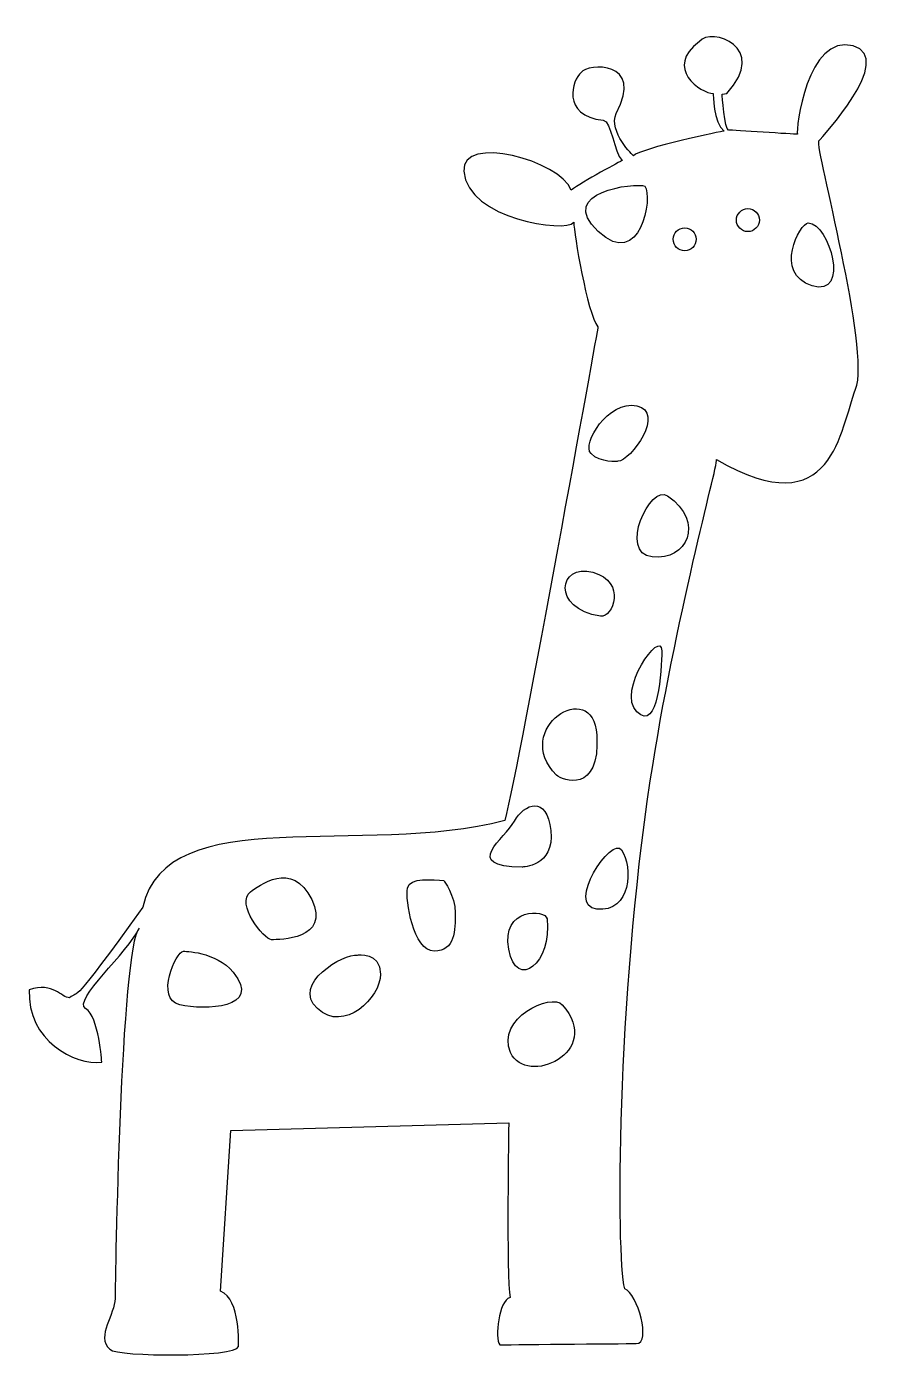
# Model space of a CAD drawing. Header units: centimetres. Extents: x -7 to 7.5, y -11 to 11.1.
import ezdxf

# ---------------------------------------------------------------- set-up
doc = ezdxf.new("R2010")
doc.units = ezdxf.units.CM
doc.header["$MEASUREMENT"] = 0
doc.layers.add('Camada 1', color=7, linetype='Continuous')

msp = doc.modelspace()

# ---------------------------------------------------------------- linework, layer by layer
at = {"layer": 'Camada 1'}
for points, knots in [([(-3.48708, -10.83797), (-3.53177, -11.01678), (-5.49418, -11.0127), (-5.63216, -10.88266), (-5.63216, -10.88266), (-5.86936, -10.65914), (-5.54278, -10.30169), (-5.54278, -10.03356), (-5.54278, -10.03356), (-5.54278, -9.76543), (-5.45338, -4.17933), (-5.14059, -3.86651), (-5.14059, -3.86651), (-5.31934, -4.26868), (-6.25782, -5.07309), (-6.03438, -5.20718), (-6.03438, -5.20718), (-5.81091, -5.34127), (-5.76622, -6.10094), (-5.76622, -6.10094), (-5.76622, -6.10094), (-6.20934, -6.15447), (-7.01751, -5.74346), (-6.97283, -4.89436), (-6.97283, -4.89436), (-6.57064, -4.76027), (-6.43655, -5.02837), (-6.30248, -5.02837), (-6.30248, -5.02837), (-6.13585, -4.88949), (-6.30909, -5.23591), (-5.0832, -3.51972), (-5.0832, -3.51972), (-4.6795, -1.73489), (-1.42245, -2.69943), (0.95126, -2.07486), (0.95126, -2.07486), (1.21942, -1.00234), (2.50119, 6.14381), (2.50119, 6.14381), (2.50119, 6.14381), (2.32241, 6.36725), (2.09902, 7.70787), (2.09902, 7.88665), (2.09902, 7.88665), (1.96496, 7.7079), (0.33502, 7.93295), (0.26675, 8.73575), (0.26675, 8.73575), (0.22206, 9.36136), (1.87555, 8.9145), (2.0543, 8.4229), (2.0543, 8.4229), (2.23308, 8.55694), (2.9034, 8.91447), (2.9034, 8.91447), (2.9034, 8.91447), (2.76931, 9.04853), (2.72393, 9.57064), (2.59058, 9.58479), (2.59058, 9.58479), (1.87885, 9.66041), (2.07813, 10.26821), (2.2176, 10.37783), (2.2176, 10.37783), (2.33031, 10.53886), (3.28377, 10.58704), (2.80548, 9.70026), (2.80548, 9.70026), (2.67142, 9.38742), (3.09446, 8.99287), (3.09446, 8.99287), (3.09446, 8.99287), (3.20402, 9.12238), (4.60161, 9.40604), (4.60161, 9.40604), (4.60161, 9.40604), (4.4228, 9.54008), (4.4228, 10.03167), (4.4228, 10.03167), (4.4228, 10.03167), (4.22031, 10.02905), (3.59262, 10.45752), (4.19044, 10.89593), (4.19044, 10.89593), (4.37972, 11.14504), (5.36617, 10.80624), (4.64629, 10.03167), (4.64629, 10.03167), (4.64629, 10.03167), (4.56908, 10.01908), (4.56908, 10.01908), (4.56908, 10.01908), (4.56908, 10.01908), (4.60885, 9.42128), (4.67864, 9.42128), (4.67864, 9.42128), (4.74841, 9.42128), (5.76473, 9.35151), (5.82447, 9.35151), (5.82447, 9.35151), (5.79116, 9.42369), (5.98703, 11.03511), (6.75197, 10.82262), (6.75197, 10.82262), (7.4732, 10.62228), (6.21407, 9.28605), (6.1832, 9.24192), (6.1832, 9.24192), (6.11346, 9.14228), (7.04947, 5.74434), (6.79449, 5.10691), (6.79449, 5.10691), (6.53951, 4.46945), (6.43325, 2.79085), (4.47843, 3.93825), (4.47843, 3.93825), (4.48753, 3.78373), (3.78689, 1.29943), (3.37353, -1.41623), (3.37353, -1.41623), (2.82068, -5.04819), (2.79981, -9.29928), (2.94853, -9.87297), (2.94853, -9.87297), (3.16104, -9.95795), (3.39472, -10.78663), (3.13977, -10.78663), (3.13977, -10.78663), (2.88482, -10.78663), (0.86628, -10.80785), (0.86628, -10.80785), (0.86628, -10.80785), (0.78124, -10.70165), (0.84498, -10.06424), (1.03622, -10.02169), (1.03622, -10.02169), (0.97248, -9.70297), (1.01497, -7.11069), (1.01497, -7.11069), (1.01497, -7.11069), (1.01497, -7.11069), (-3.61706, -7.23819), (-3.61706, -7.23819), (-3.61706, -7.23819), (-3.61706, -7.23819), (-3.78705, -9.91543), (-3.78705, -9.91543), (-3.78705, -9.91543), (-3.4471, -10.0429), (-3.48708, -10.83797), (-3.48708, -10.83797)], [0, 0, 0, 0, 0.02564103, 0.02564103, 0.02564103, 0.02564103, 0.05128205, 0.05128205, 0.05128205, 0.05128205, 0.07692308, 0.07692308, 0.07692308, 0.07692308, 0.1025641, 0.1025641, 0.1025641, 0.1025641, 0.12820513, 0.12820513, 0.12820513, 0.12820513, 0.15384615, 0.15384615, 0.15384615, 0.15384615, 0.17948718, 0.17948718, 0.17948718, 0.17948718, 0.20512821, 0.20512821, 0.20512821, 0.20512821, 0.23076923, 0.23076923, 0.23076923, 0.23076923, 0.25641026, 0.25641026, 0.25641026, 0.25641026, 0.28205128, 0.28205128, 0.28205128, 0.28205128, 0.30769231, 0.30769231, 0.30769231, 0.30769231, 0.33333333, 0.33333333, 0.33333333, 0.33333333, 0.35897436, 0.35897436, 0.35897436, 0.35897436, 0.38461538, 0.38461538, 0.38461538, 0.38461538, 0.41025641, 0.41025641, 0.41025641, 0.41025641, 0.43589744, 0.43589744, 0.43589744, 0.43589744, 0.46153846, 0.46153846, 0.46153846, 0.46153846, 0.48717949, 0.48717949, 0.48717949, 0.48717949, 0.51282051, 0.51282051, 0.51282051, 0.51282051, 0.53846154, 0.53846154, 0.53846154, 0.53846154, 0.56410256, 0.56410256, 0.56410256, 0.56410256, 0.58974359, 0.58974359, 0.58974359, 0.58974359, 0.61538462, 0.61538462, 0.61538462, 0.61538462, 0.64102564, 0.64102564, 0.64102564, 0.64102564, 0.66666667, 0.66666667, 0.66666667, 0.66666667, 0.69230769, 0.69230769, 0.69230769, 0.69230769, 0.71794872, 0.71794872, 0.71794872, 0.71794872, 0.74358974, 0.74358974, 0.74358974, 0.74358974, 0.76923077, 0.76923077, 0.76923077, 0.76923077, 0.79487179, 0.79487179, 0.79487179, 0.79487179, 0.82051282, 0.82051282, 0.82051282, 0.82051282, 0.84615385, 0.84615385, 0.84615385, 0.84615385, 0.87179487, 0.87179487, 0.87179487, 0.87179487, 0.8974359, 0.8974359, 0.8974359, 0.8974359, 0.92307692, 0.92307692, 0.92307692, 0.92307692, 0.94871795, 0.94871795, 0.94871795, 0.94871795, 1, 1, 1, 1]), ([(3.28443, 8.48773), (3.12491, 8.5498), (1.79512, 8.39904), (2.50436, 7.7342), (2.50436, 7.7342), (3.21352, 7.06935), (3.41741, 8.31929), (3.28443, 8.48773)], [0, 0, 0, 0, 0.33333333, 0.33333333, 0.33333333, 0.33333333, 1, 1, 1, 1]), ([(4.99898, 7.73105), (5.1046, 7.73105), (5.19022, 7.81667), (5.19022, 7.92229), (5.19022, 7.92229), (5.19022, 8.02789), (5.10463, 8.11353), (4.99898, 8.11353), (4.99898, 8.11353), (4.89333, 8.11353), (4.80771, 8.02791), (4.80771, 7.92229), (4.80771, 7.92229), (4.80774, 7.81667), (4.89336, 7.73105), (4.99898, 7.73105)], [0, 0, 0, 0, 0.2, 0.2, 0.2, 0.2, 0.4, 0.4, 0.4, 0.4, 0.6, 0.6, 0.6, 0.6, 1, 1, 1, 1]), ([(3.94721, 7.41233), (4.05283, 7.41233), (4.13845, 7.49798), (4.13845, 7.60357), (4.13845, 7.60357), (4.13845, 7.70919), (4.05286, 7.79484), (3.94721, 7.79484), (3.94721, 7.79484), (3.84156, 7.79484), (3.75594, 7.70919), (3.75594, 7.60357), (3.75594, 7.60357), (3.75597, 7.49795), (3.84159, 7.41233), (3.94721, 7.41233)], [0, 0, 0, 0, 0.2, 0.2, 0.2, 0.2, 0.4, 0.4, 0.4, 0.4, 0.6, 0.6, 0.6, 0.6, 1, 1, 1, 1]), ([(6.00602, 7.87601), (5.86397, 7.87601), (5.42095, 7.03379), (6.06809, 6.82993), (6.06809, 6.82993), (6.71523, 6.62607), (6.35172, 7.87601), (6.00602, 7.87601)], [0, 0, 0, 0, 0.33333333, 0.33333333, 0.33333333, 0.33333333, 1, 1, 1, 1]), ([(2.8317, 3.90641), (3.05482, 3.90641), (3.62847, 4.73509), (3.15039, 4.83071), (3.15039, 4.83071), (2.67231, 4.9263), (2.22609, 4.19328), (2.38548, 4.03389), (2.38548, 4.03389), (2.54484, 3.87453), (2.8317, 3.90641), (2.8317, 3.90641)], [0, 0, 0, 0, 0.25, 0.25, 0.25, 0.25, 0.5, 0.5, 0.5, 0.5, 1, 1, 1, 1]), ([(3.66038, 3.33272), (3.37317, 3.53375), (2.83173, 2.37657), (3.40537, 2.31283), (3.40537, 2.31283), (3.9791, 2.24906), (4.29779, 2.8865), (3.66038, 3.33272)], [0, 0, 0, 0, 0.33333333, 0.33333333, 0.33333333, 0.33333333, 1, 1, 1, 1]), ([(2.54484, 1.32477), (2.74412, 1.2941), (2.99106, 1.89847), (2.41736, 2.05782), (2.41736, 2.05782), (1.84367, 2.21718), (1.71617, 1.45225), (2.54484, 1.32477)], [0, 0, 0, 0, 0.33333333, 0.33333333, 0.33333333, 0.33333333, 1, 1, 1, 1]), ([(3.56476, 0.75107), (3.56476, 1.13487), (2.7998, 0.08175), (3.1504, -0.26885), (3.1504, -0.26885), (3.50099, -0.61942), (3.56476, 0.43236), (3.56476, 0.75107)], [0, 0, 0, 0, 0.33333333, 0.33333333, 0.33333333, 0.33333333, 1, 1, 1, 1]), ([(1.81179, -1.32061), (1.90191, -1.41075), (2.54482, -1.63933), (2.48111, -0.65129), (2.48111, -0.65129), (2.41734, 0.33674), (1.04682, -0.55568), (1.81179, -1.32061)], [0, 0, 0, 0, 0.33333333, 0.33333333, 0.33333333, 0.33333333, 1, 1, 1, 1]), ([(1.23809, -2.85046), (1.23809, -2.85046), (1.77993, -2.85046), (1.71617, -2.24488), (1.71617, -2.24488), (1.65241, -1.6393), (1.26995, -1.79866), (1.11059, -2.08555), (1.11059, -2.08555), (0.95126, -2.37239), (0.21818, -2.85046), (1.23809, -2.85046)], [0, 0, 0, 0, 0.25, 0.25, 0.25, 0.25, 0.5, 0.5, 0.5, 0.5, 1, 1, 1, 1]), ([(2.89544, -2.5636), (2.73635, -2.32492), (1.95011, -3.49263), (2.48113, -3.55163), (2.48113, -3.55163), (3.05483, -3.6154), (3.08668, -2.85046), (2.89544, -2.5636)], [0, 0, 0, 0, 0.33333333, 0.33333333, 0.33333333, 0.33333333, 1, 1, 1, 1]), ([(-2.93714, -4.06162), (-2.80964, -4.06162), (-1.94911, -4.06162), (-2.26782, -3.3923), (-2.26782, -3.3923), (-2.58654, -2.72298), (-3.16023, -3.16918), (-3.28774, -3.26482), (-3.28774, -3.26482), (-3.54272, -3.45607), (-3.06464, -4.06162), (-2.93714, -4.06162)], [0, 0, 0, 0, 0.25, 0.25, 0.25, 0.25, 0.5, 0.5, 0.5, 0.5, 1, 1, 1, 1]), ([(-0.06866, -3.07356), (-0.22802, -3.07356), (-0.64236, -3.00985), (-0.67421, -3.20104), (-0.67421, -3.20104), (-0.70609, -3.39231), (-0.57862, -4.25284), (-0.22802, -4.25284), (-0.22802, -4.25284), (0.12258, -4.25284), (0.12258, -3.90224), (0.12258, -3.61541), (0.12258, -3.61541), (0.12258, -3.32858), (-0.06866, -3.07356), (-0.06866, -3.07356)], [0, 0, 0, 0, 0.2, 0.2, 0.2, 0.2, 0.4, 0.4, 0.4, 0.4, 0.6, 0.6, 0.6, 0.6, 1, 1, 1, 1]), ([(1.65243, -3.71105), (1.63182, -3.55304), (0.88749, -3.51978), (1.01497, -4.22098), (1.01497, -4.22098), (1.14247, -4.92215), (1.74802, -4.44407), (1.65243, -3.71105)], [0, 0, 0, 0, 0.33333333, 0.33333333, 0.33333333, 0.33333333, 1, 1, 1, 1]), ([(-4.40328, -4.25283), (-4.53076, -4.25283), (-4.88136, -5.04962), (-4.46702, -5.14524), (-4.46702, -5.14524), (-4.05268, -5.24086), (-3.07817, -5.21014), (-3.57461, -4.6034), (-3.57461, -4.6034), (-3.86143, -4.25283), (-4.40328, -4.25283), (-4.40328, -4.25283)], [0, 0, 0, 0, 0.25, 0.25, 0.25, 0.25, 0.5, 0.5, 0.5, 0.5, 1, 1, 1, 1]), ([(-1.50289, -4.31657), (-1.72601, -4.28471), (-2.61843, -4.79465), (-2.17221, -5.20898), (-2.17221, -5.20898), (-1.72599, -5.62334), (-1.12044, -5.01777), (-1.12044, -4.63531), (-1.12044, -4.63531), (-1.12043, -4.25283), (-1.50289, -4.31657), (-1.50289, -4.31657)], [0, 0, 0, 0, 0.25, 0.25, 0.25, 0.25, 0.5, 0.5, 0.5, 0.5, 1, 1, 1, 1]), ([(1.90741, -5.14527), (1.72749, -4.94083), (0.79187, -5.36839), (1.04685, -5.94206), (1.04685, -5.94206), (1.30186, -6.51576), (2.60861, -5.94207), (1.90741, -5.14527)], [0, 0, 0, 0, 0.33333333, 0.33333333, 0.33333333, 0.33333333, 1, 1, 1, 1])]:
    msp.add_open_spline(points, degree=3, knots=knots, dxfattribs=at)

doc.saveas('drawing.dxf')
